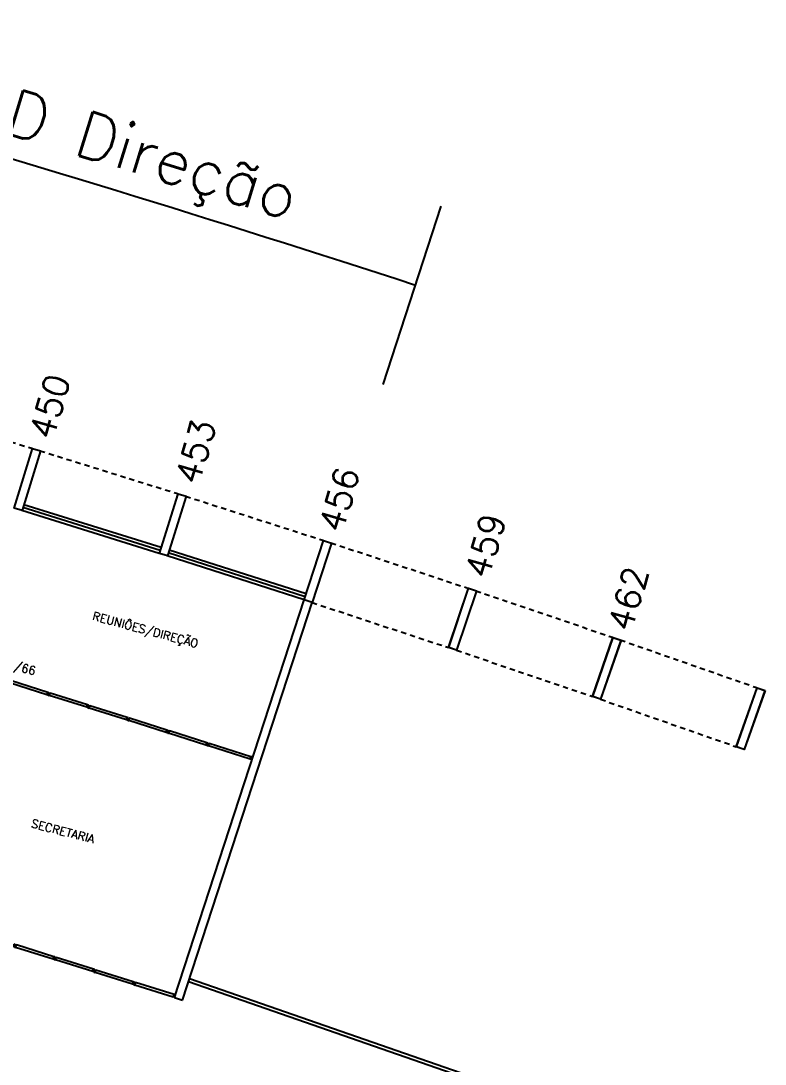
# Model space of a CAD drawing. Header units: millimetres. Extents: x 2958 to 3256, y 1036 to 1150.
# Drawn here: x 3238.29 to 3256.14, y 1107.25 to 1132.28 of the extents above; entities that cross this region are included whole.
import ezdxf

# ---------------------------------------------------------------- set-up
doc = ezdxf.new("R2010")
doc.units = ezdxf.units.MM
doc.linetypes.add('HIDDEN2', pattern=[0.1875, 0.125, -0.0625])
for name, color, linetype in [('ALV', 2, 'Continuous'), ('BANC', 2, 'Continuous'), ('DIV', 2, 'Continuous'), ('ESQ', 1, 'Continuous'), ('ESTR', 3, 'Continuous'), ('NOPILAR1', 2, 'Continuous'), ('PROJ', 1, 'HIDDEN2'), ('TEXTO', 2, 'Continuous'), ('TEXTO-ENDEREÇO', 2, 'Continuous'), ('USO1', 2, 'Continuous')]:
    doc.layers.add(name, color=color, linetype=linetype)
doc.styles.add('1', font='romans.shx')
doc.styles.add('NOPILAR', font='simplex.shx', dxfattribs={"height": 0.6})
doc.styles.add('UNB-100', font='simplex.shx', dxfattribs={"height": 0.2})
doc.styles.add('UNB-100-1', font='simplex.shx', dxfattribs={"height": 0.2})
doc.dimstyles.new('1-600', dxfattribs={"dimtxt": 1.1, "dimasz": 2.5, "dimexe": 2, "dimexo": 4, "dimgap": 0.2, "dimtad": 1, "dimdec": 0, "dimzin": 4, "dimdsep": 46, "dimlunit": 6, "dimtxsty": '1', "dimblk1": 'NONE', "dimblk2": 'NONE', "dimsah": 1, "dimcen": 0, "dimclrd": 2, "dimclre": 2, "dimclrt": 2, "dimadec": 0, "dimazin": 0, "dimtfac": 1, "dimtdec": 0, "dimtmove": 2, "dimatfit": 3, "dimldrblk": 'NONE', "dimfxl": 1, "dimtolj": 1, "dimtzin": 0, "dimarcsym": 0})

# ---------------------------------------------------------------- blocks, each defined once
blk = doc.blocks.new('PILAR-SLC')
blk.add_lwpolyline([(0.2, 0), (0.2, -1.5), (0, -1.5), (0, 0)], close=True)
blk = doc.blocks.new('DIVMT-SLC')
for p, q in [((-0.03, 0.03), (-0.03, 0.006)), ((-0.008, 0.03), (-0.03, 0.03)), ((-0.0185, 0.006), (-0.03, 0.006)), ((-0.0185, -0.006), (-0.0185, 0.006)), ((-0.008, 0.03), (-0.008, 0.02)), ((-0.008, 0.02), (0.008, 0.02)), ((-0.0051, 0), (0.0051, 0)), ((0.0051, 0), (-0.0051, 0)), ((-0.0051, 0), (0.0051, 0)), ((0, -0.0051), (0, 0.0051)), ((0, 0.0051), (0, -0.0051)), ((0.008, 0.03), (0.008, 0.02)), ((0.008, 0.03), (0.03, 0.03)), ((0.0205, 0.006), (0.03, 0.006)), ((0.0205, -0.006), (0.0205, 0.006)), ((0.0205, 0.006), (0.0205, -0.006)), ((0.0205, 0.006), (0.03, 0.006)), ((0.97, 0.03), (0.03, 0.03)), ((0.03, 0.006), (0.03, 0.03)), ((0.03, -0.03), (0.03, 0.03)), ((0.03, -0.005), (0.03, 0.005)), ((0.97, -0.03), (0.97, 0.03)), ((0.97, 0.03), (0.97, 0.009)), ((0.97, 0.009), (0.97, 0.027)), ((0.9795, 0.006), (0.97, 0.006)), ((0.97, -0.005), (0.97, 0.005)), ((0.9795, 0.006), (0.9795, -0.006)), ((1.0051, 0), (0.9949, 0)), ((1, 0.0051), (1, -0.0051)), ((-0.0185, -0.006), (-0.03, -0.006)), ((-0.03, -0.03), (-0.03, -0.006)), ((-0.008, -0.03), (-0.03, -0.03)), ((-0.008, -0.03), (-0.008, -0.02)), ((-0.008, -0.02), (0.008, -0.02)), ((0.008, -0.03), (0.008, -0.02)), ((0.008, -0.03), (0.03, -0.03)), ((0.0205, -0.006), (0.03, -0.006)), ((0.0205, -0.006), (0.03, -0.006)), ((0.03, -0.006), (0.03, -0.03)), ((0.97, -0.03), (0.03, -0.03)), ((0.9795, -0.006), (0.97, -0.006)), ((0.97, -0.009), (0.97, -0.027))]:
    blk.add_line(p, q)
blk = doc.blocks.new('MTINI-SLC')
for p, q in [((-0.03, 0.008), (-0.03, 0.03)), ((0.03, 0.03), (-0.03, 0.03)), ((-0.03, 0.008), (-0.02, 0.008)), ((-0.009, 0.03), (-0.027, 0.03)), ((-0.02, 0.008), (-0.02, 0)), ((-0.001, 0), (-0.02, 0)), ((-0.006, 0.02), (-0.006, 0.03)), ((-0.006, 0.023), (-0.006, 0.027)), ((-0.006, 0.02), (0.006, 0.02)), ((0.005, 0.03), (-0.005, 0.03)), ((0.005, 0), (-0.005, 0)), ((0.004, 0.02), (-0.004, 0.02)), ((0.02, 0), (-0.001, 0)), ((0, -0.005), (0, 0.005)), ((0.006, 0.02), (0.006, 0.03)), ((0.006, 0.023), (0.006, 0.027)), ((0.009, 0.03), (0.027, 0.03)), ((0.03, 0.008), (0.02, 0.008)), ((0.02, 0), (0.02, 0.008)), ((0.03, 0.008), (0.03, 0.03))]:
    blk.add_line(p, q)
blk = doc.blocks.new('*D92')
at = {"layer": 'DEFPOINTS', "color": 0, "transparency": 16777216}
for p in [(3242.968, 1127.463), (3231.548, 1124.111), (3231.132, 1122.67), (3245.737, 1119.753), (3245.272, 1118.327)]:
    blk.add_point(p, dxfattribs=at)
at = {"layer": 'USO1', "color": 2, "lineweight": -2, "transparency": 16777216}
for p, q in [((3232.657, 1127.954), (3233.905, 1132.279)), ((3246.976, 1123.557), (3248.371, 1127.836))]:
    blk.add_line(p, q, dxfattribs=at)
blk.add_arc((3110.692, 705.329), 442.373, 71.95122, 73.90244, dxfattribs=at)
at = {"layer": 'USO1', "color": 2, "transparency": 16777216, "insert": (3240.844, 1129.099), "char_height": 1.1, "attachment_point": 5, "rotation": 342.9268, "style": '1'}
blk.add_mtext('\\A1;ILD Direção', dxfattribs=at)
blk = doc.blocks.new('_NONE')
at = {"color": 0, "linetype": 'ByBlock'}
blk.add_circle((0, 0), 0.25, dxfattribs=at)

msp = doc.modelspace()

# ---------------------------------------------------------------- linework, layer by layer
at = {"layer": 'ALV'}
for p, q in [((3241.974, 1108.853), (3245.082, 1118.389)), ((3242.165, 1108.791), (3245.272, 1118.327)), ((3241.974, 1108.853), (3242.165, 1108.791))]:
    msp.add_line(p, q, dxfattribs=at)
at = {"layer": 'BANC'}
for p, q in [((3242.309, 1109.233), (3255.074, 1104.804)), ((3242.333, 1109.309), (3255.1, 1104.88))]:
    msp.add_line(p, q, dxfattribs=at)
at = {"layer": 'DIV'}
for p, q in [((3242.729, 1114.905), (3242.736, 1114.928)), ((3242.75, 1114.898), (3242.729, 1114.905)), ((3242.747, 1114.924), (3242.736, 1114.928)), ((3242.747, 1114.962), (3242.74, 1114.939)), ((3242.751, 1114.936), (3242.74, 1114.939)), ((3242.768, 1114.955), (3242.747, 1114.962)), ((3242.747, 1114.924), (3242.751, 1114.936)), ((3242.75, 1114.898), (3242.753, 1114.908)), ((3242.753, 1114.908), (3242.768, 1114.903)), ((3242.762, 1114.926), (3242.772, 1114.923)), ((3242.772, 1114.923), (3242.762, 1114.926)), ((3242.762, 1114.926), (3242.772, 1114.923)), ((3242.768, 1114.955), (3242.765, 1114.946)), ((3242.765, 1114.946), (3242.78, 1114.941)), ((3242.768, 1114.929), (3242.765, 1114.92)), ((3242.765, 1114.92), (3242.768, 1114.929)), ((3242.765, 1114.893), (3242.768, 1114.903)), ((3242.765, 1114.893), (3242.786, 1114.887)), ((3242.783, 1114.951), (3242.78, 1114.941)), ((3242.783, 1114.951), (3242.804, 1114.944)), ((3242.788, 1114.924), (3242.784, 1114.913)), ((3242.784, 1114.913), (3242.788, 1114.924)), ((3242.784, 1114.913), (3242.793, 1114.91)), ((3242.784, 1114.913), (3242.793, 1114.91)), ((3242.786, 1114.887), (3242.804, 1114.944)), ((3242.793, 1114.91), (3242.786, 1114.887)), ((3243.788, 1114.57), (3242.786, 1114.887)), ((3242.788, 1114.924), (3242.797, 1114.921)), ((3242.788, 1114.924), (3242.797, 1114.921)), ((3242.794, 1114.911), (3242.797, 1114.92)), ((3242.797, 1114.921), (3242.804, 1114.944)), ((3243.806, 1114.628), (3242.804, 1114.944)), ((3243.788, 1114.57), (3243.806, 1114.628)), ((3243.794, 1114.59), (3243.789, 1114.573)), ((3243.804, 1114.59), (3243.795, 1114.593)), ((3243.796, 1114.594), (3243.799, 1114.604)), ((3243.808, 1114.602), (3243.799, 1114.605)), ((3243.806, 1114.628), (3243.8, 1114.608)), ((3243.8, 1114.608), (3243.805, 1114.625)), ((3243.808, 1114.602), (3243.804, 1114.59)), ((3243.831, 1114.589), (3243.821, 1114.592)), ((3243.827, 1114.595), (3243.824, 1114.585)), ((3240.968, 1109.168), (3240.975, 1109.191)), ((3240.989, 1109.162), (3240.968, 1109.168)), ((3240.986, 1109.188), (3240.975, 1109.191)), ((3240.986, 1109.226), (3240.979, 1109.203)), ((3240.99, 1109.199), (3240.979, 1109.203)), ((3241.007, 1109.219), (3240.986, 1109.226)), ((3240.986, 1109.188), (3240.99, 1109.199)), ((3240.989, 1109.162), (3240.992, 1109.171)), ((3240.992, 1109.171), (3241.007, 1109.167)), ((3241.001, 1109.19), (3241.011, 1109.186)), ((3241.011, 1109.186), (3241.001, 1109.19)), ((3241.001, 1109.19), (3241.011, 1109.186)), ((3241.007, 1109.219), (3241.004, 1109.209)), ((3241.004, 1109.209), (3241.019, 1109.205)), ((3241.007, 1109.193), (3241.004, 1109.183)), ((3241.004, 1109.183), (3241.007, 1109.193)), ((3241.004, 1109.157), (3241.007, 1109.167)), ((3241.004, 1109.157), (3241.025, 1109.15)), ((3241.023, 1109.214), (3241.019, 1109.205)), ((3241.023, 1109.214), (3241.043, 1109.208)), ((3241.027, 1109.188), (3241.024, 1109.176)), ((3241.024, 1109.176), (3241.027, 1109.188)), ((3241.024, 1109.176), (3241.033, 1109.173)), ((3241.024, 1109.176), (3241.033, 1109.173)), ((3241.025, 1109.15), (3241.043, 1109.208)), ((3241.033, 1109.173), (3241.025, 1109.15)), ((3241.946, 1108.863), (3241.025, 1109.15)), ((3241.027, 1109.188), (3241.036, 1109.185)), ((3241.027, 1109.188), (3241.036, 1109.185)), ((3241.033, 1109.174), (3241.036, 1109.184)), ((3241.036, 1109.185), (3241.043, 1109.208)), ((3241.965, 1108.92), (3241.043, 1109.208)), ((3241.946, 1108.863), (3241.965, 1108.92)), ((3241.953, 1108.883), (3241.947, 1108.866)), ((3241.954, 1108.887), (3241.957, 1108.896)), ((3241.963, 1108.883), (3241.954, 1108.886)), ((3241.966, 1108.894), (3241.957, 1108.897)), ((3241.965, 1108.92), (3241.958, 1108.9)), ((3241.958, 1108.9), (3241.964, 1108.917)), ((3241.966, 1108.894), (3241.963, 1108.883)), ((3241.989, 1108.881), (3241.979, 1108.884)), ((3241.986, 1108.887), (3241.983, 1108.878))]:
    msp.add_line(p, q, dxfattribs=at)
at = {"layer": 'ESQ'}
for p, q in [((3241.653, 1119.647), (3238.361, 1120.673)), ((3241.608, 1119.504), (3238.316, 1120.53)), ((3241.631, 1119.575), (3238.339, 1120.602)), ((3245.082, 1118.389), (3241.799, 1119.444)), ((3245.105, 1118.461), (3241.822, 1119.515)), ((3245.128, 1118.532), (3241.845, 1119.586))]:
    msp.add_line(p, q, dxfattribs=at)
at = {"layer": 'PROJ'}
for p, q in [((3235.24, 1123.029), (3238.552, 1122.027)), ((3238.743, 1121.968), (3242.047, 1120.938)), ((3242.238, 1120.878), (3245.533, 1119.82)), ((3245.723, 1119.758), (3249.009, 1118.672)), ((3249.198, 1118.608), (3252.475, 1117.494)), ((3245.272, 1118.327), (3248.546, 1117.245)), ((3252.663, 1117.429), (3255.931, 1116.287)), ((3248.736, 1117.181), (3252, 1116.071)), ((3252.189, 1116.006), (3255.444, 1114.868))]:
    msp.add_line(p, q, dxfattribs=at)

# ---------------------------------------------------------------- block references
at = {"layer": 'DIV'}
for name, p, rotation in [('DIVMT-SLC', (3238, 1116.434), 342.4096404312302), ('DIVMT-SLC', (3238.953, 1116.132), 342.5641646722376), ('DIVMT-SLC', (3239.907, 1115.832), 342.3939706420603), ('DIVMT-SLC', (3240.86, 1115.53), 342.3359852614493), ('DIVMT-SLC', (3241.813, 1115.226), 342.4457676478537), ('MTINI-SLC', (3243.826, 1114.59), 72.20695689311387), ('DIVMT-SLC', (3238.145, 1110.092), 342.5879933589794), ('DIVMT-SLC', (3239.1, 1109.793), 342.4143370845613), ('DIVMT-SLC', (3240.053, 1109.491), 342.3630834327753), ('MTINI-SLC', (3241.984, 1108.883), 71.92308665427775)]:
    msp.add_blockref(name, p, dxfattribs=dict(at, rotation=rotation))
at = {"layer": 'ESTR'}
for p, rotation in [((3238.57, 1122.023), 342.9268292682919), ((3242.065, 1120.934), 342.4390243902432), ((3245.551, 1119.815), 341.9512195121961), ((3249.023, 1118.667), 341.4634146341463), ((3249.027, 1118.667), 341.4634146341465), ((3252.489, 1117.489), 340.9756097560976), ((3252.493, 1117.489), 340.9756097560972), ((3255.945, 1116.282), 340.4878048780488), ((3255.949, 1116.282), 340.487804878048)]:
    msp.add_blockref('PILAR-SLC', p, dxfattribs=dict(at, rotation=rotation))

# ---------------------------------------------------------------- texts
at = {"layer": 'NOPILAR1', "style": 'NOPILAR'}
for s, p in [('450', (3239.057, 1122.204)), ('450', (3239.057, 1122.204)), ('453', (3242.555, 1121.122)), ('453', (3242.555, 1121.122)), ('456', (3246.001, 1119.976)), ('456', (3246.001, 1119.976)), ('459', (3249.503, 1118.867)), ('459', (3249.503, 1118.867)), ('462', (3252.929, 1117.594)), ('462', (3252.929, 1117.594))]:
    msp.add_text(s, height=0.6, rotation=73.9589, dxfattribs=at).set_placement(p)
at = {"layer": 'TEXTO', "style": 'UNB-100'}
for s, rotation, p in [('REUNIÔES/DIREÇÃO', 344.9177, (3239.989, 1117.917)), ('SECRETARIA', 345.4685, (3238.523, 1112.938))]:
    msp.add_text(s, height=0.2, rotation=rotation, dxfattribs=at).set_placement(p)
at = {"layer": 'TEXTO-ENDEREÇO', "style": 'UNB-100-1'}
msp.add_text('B1-451/66', height=0.2, rotation=345.4812, dxfattribs=at).set_placement((3237.048, 1116.989))

# ---------------------------------------------------------------- dimensions: what is measured, and where the dimension line sits
at = {"layer": 'USO1'}
dim = msp.add_angular_dim_2l(base=(3242.968, 1127.463), line1=((3231.132, 1122.67), (3231.548, 1124.111)), line2=((3245.737, 1119.753), (3245.272, 1118.327)), text='ILD Direção', dimstyle='1-600', override={"dimazin": 1}, dxfattribs=at)
dim.commit()
dim.dimension.update_dxf_attribs({"geometry": '*D92', "text_midpoint": (3240.844, 1129.099)})

doc.saveas('drawing.dxf')
